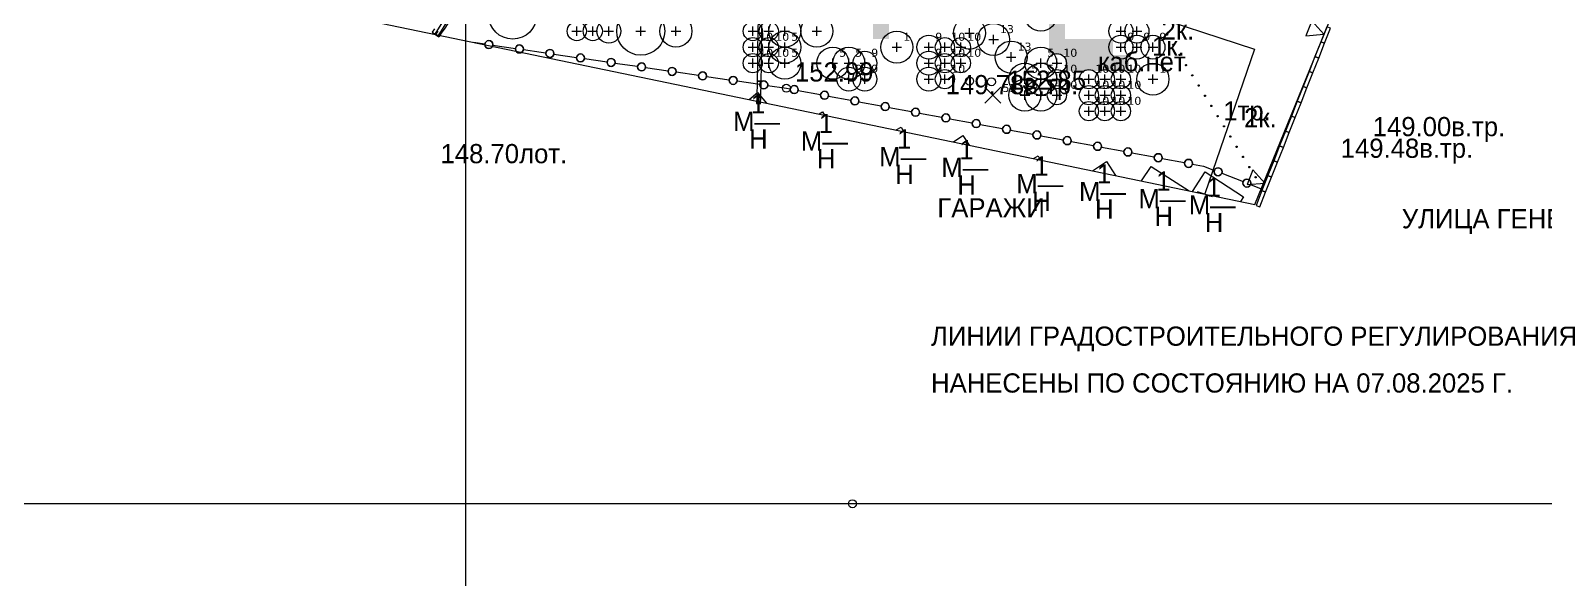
# Model space of a CAD drawing. Header units: metres. Extents: x -2743 to 126, y 13385 to 13916.
# Drawn here: x -2101.4 to -2006.7, y 13645.3 to 13679.6 of the extents above; entities that cross this region are included whole.
import ezdxf

# ---------------------------------------------------------------- set-up
doc = ezdxf.new("R2010")
doc.units = ezdxf.units.M
for name, color, linetype in [('GREEN_LABELS', 7, 'Continuous'), ('GREEN_REJECT', 1, 'Continuous'), ('GREEN_SHRUBS', 94, 'Continuous'), ('GREEN_TREES', 3, 'Continuous'), ('GREEN_ZONE_ALLOWED', 3, 'Continuous'), ('output[1-12]_3_ДЖКХ-24_03233kl$0$Красные линии', 7, 'Continuous'), ('output[1-12]_3_ДЖКХ-24_03233tp$0$Горизонтали', 7, 'Continuous'), ('output[1-12]_3_ДЖКХ-24_03233tp$0$Граница растительности и грунта', 7, 'Continuous'), ('output[1-12]_3_ДЖКХ-24_03233tp$0$Граница улицы', 7, 'Continuous'), ('output[1-12]_3_ДЖКХ-24_03233tp$0$Здания', 7, 'Continuous'), ('output[1-12]_3_ДЖКХ-24_03233tp$0$Ограды', 7, 'Continuous'), ('output[1-12]_3_ДЖКХ-24_03233tp$0$Отдельно стоящее дерево', 7, 'Continuous'), ('output[1-12]_3_ДЖКХ-24_03233tp$0$Пояснительные подписи', 7, 'Continuous'), ('output[1-12]_3_ДЖКХ-24_03233up$0$Газопровод', 7, 'Continuous'), ('output[1-12]_3_ДЖКХ-24_03233up$0$Кабель защиты', 7, 'Continuous'), ('output[1-12]_3_ДЖКХ-24_03233up$0$Кабель электрический', 7, 'Continuous'), ('output[1-12]_3_ДЖКХ-24_03233up$0$Канализация самотёчная', 7, 'Continuous'), ('output[1-12]_brd$0$Граница заказа', 7, 'Continuous'), ('output[1-12]_brd$0$Координатные кресты', 7, 'Continuous'), ('output[23]_brd$0$Координатные кресты', 7, 'Continuous'), ('output[23]_brd$0$Рамки', 7, 'Continuous'), ('output[24-26]_3_ДЖКХ-25_01840kl$0$Красные линии', 7, 'Continuous'), ('output[24-26]_brd$0$Координатные кресты', 7, 'Continuous'), ('output[24-26]_brd$0$Рамки', 7, 'Continuous')]:
    doc.layers.add(name, color=color, linetype=linetype)
doc.styles.add('unicode', font='DejaVuSans.ttf')

# ---------------------------------------------------------------- blocks, each defined once
blk = doc.blocks.new('GREEN_TREE_PINUS_MUGO')
for p, q in [((-0.3, 0), (0.3, 0)), ((0, -0.3), (0, 0.3))]:
    blk.add_line(p, q)
blk.add_circle((0, 0), 1)
at = {"style": 'unicode', "flags": 1}
for tag, p in [('POS', (0.4, 0.4)), ('NUM', (0.4, -0.9)), ('SPECIES', (0.4, -1.8)), ('NPA', (0.4, -2.7))]:
    blk.add_attdef(tag, p, '', height=0.5, dxfattribs=at)
blk = doc.blocks.new('GREEN_TREE_ACER_GINNALA')
for p, q in [((-0.3, 0), (0.3, 0)), ((0, -0.3), (0, 0.3))]:
    blk.add_line(p, q)
blk.add_circle((0, 0), 1.5)
at = {"style": 'unicode', "flags": 1}
for tag, p in [('POS', (0.4, 0.4)), ('NUM', (0.4, -0.9)), ('SPECIES', (0.4, -1.8)), ('NPA', (0.4, -2.7))]:
    blk.add_attdef(tag, p, '', height=0.5, dxfattribs=at)
blk = doc.blocks.new('GREEN_SHRUB_SYRINGA_JOSIKAEA')
for p, q in [((-0.3, 0), (0.3, 0)), ((0, -0.3), (0, 0.3))]:
    blk.add_line(p, q)
blk.add_circle((0, 0), 1)
at = {"style": 'unicode', "flags": 1}
for tag, p in [('POS', (0.4, 0.4)), ('NUM', (0.4, -0.9)), ('SPECIES', (0.4, -1.8)), ('NPA', (0.4, -2.7))]:
    blk.add_attdef(tag, p, '', height=0.5, dxfattribs=at)
blk = doc.blocks.new('GREEN_SHRUB_LONICERA_TATARICA')
for p, q in [((-0.3, 0), (0.3, 0)), ((0, -0.3), (0, 0.3))]:
    blk.add_line(p, q)
blk.add_circle((0, 0), 0.75)
at = {"style": 'unicode', "flags": 1}
for tag, p in [('POS', (0.4, 0.4)), ('NUM', (0.4, -0.9)), ('SPECIES', (0.4, -1.8)), ('NPA', (0.4, -2.7))]:
    blk.add_attdef(tag, p, '', height=0.5, dxfattribs=at)
blk = doc.blocks.new('GREEN_SHRUB_COTONEASTER_LUCIDUS')
for p, q in [((-0.3, 0), (0.3, 0)), ((0, -0.3), (0, 0.3))]:
    blk.add_line(p, q)
blk.add_circle((0, 0), 0.6)
at = {"style": 'unicode', "flags": 1}
for tag, p in [('POS', (0.4, 0.4)), ('NUM', (0.4, -0.9)), ('SPECIES', (0.4, -1.8)), ('NPA', (0.4, -2.7))]:
    blk.add_attdef(tag, p, '', height=0.5, dxfattribs=at)
blk = doc.blocks.new('GREEN_SHRUB_JUNIPERUS_SABINA')
for p, q in [((-0.3, 0), (0.3, 0)), ((0, -0.3), (0, 0.3))]:
    blk.add_line(p, q)
blk.add_circle((0, 0), 1)
at = {"style": 'unicode', "flags": 1}
for tag, p in [('POS', (0.4, 0.4)), ('NUM', (0.4, -0.9)), ('SPECIES', (0.4, -1.8)), ('NPA', (0.4, -2.7))]:
    blk.add_attdef(tag, p, '', height=0.5, dxfattribs=at)
blk = doc.blocks.new('GREEN_REJECT_MARK')
for p, q in [((-0.5, -0.5), (0.5, 0.5)), ((-0.5, 0.5), (0.5, -0.5))]:
    blk.add_line(p, q)
at = {"style": 'unicode'}
blk.add_attdef('NUM', (0.6, 0.2), '', height=0.5, dxfattribs=at)

msp = doc.modelspace()

# ---------------------------------------------------------------- hatches: boundary and pattern name
at = {"layer": 'GREEN_ZONE_ALLOWED', "transparency": 33554508}
h = msp.add_hatch(color=3, dxfattribs=at)
h.dxf.hatch_style = 1
h.paths.add_polyline_path([(-2053.727, 13681.022), (-2054.727, 13681.022), (-2054.727, 13682.022), (-2054.727, 13683.022), (-2054.727, 13684.022), (-2054.727, 13685.022), (-2054.727, 13686.022), (-2054.727, 13687.022), (-2055.727, 13687.022), (-2055.727, 13688.022), (-2056.727, 13688.022), (-2056.727, 13689.022), (-2055.727, 13689.022), (-2054.727, 13689.022), (-2053.727, 13689.022), (-2053.727, 13688.022), (-2052.727, 13688.022), (-2051.727, 13688.022), (-2051.727, 13687.022), (-2051.727, 13686.022), (-2051.727, 13685.022), (-2050.727, 13685.022), (-2050.727, 13684.022), (-2049.727, 13684.022), (-2049.727, 13683.022), (-2048.727, 13683.022), (-2047.727, 13683.022), (-2046.727, 13683.022), (-2046.727, 13682.022), (-2045.727, 13682.022), (-2044.727, 13682.022), (-2044.727, 13681.022), (-2045.727, 13681.022), (-2046.727, 13681.022), (-2046.727, 13680.022), (-2047.727, 13680.022), (-2047.727, 13679.022), (-2048.727, 13679.022), (-2048.727, 13680.022), (-2049.727, 13680.022), (-2050.727, 13680.022), (-2051.727, 13680.022), (-2052.727, 13680.022), (-2052.727, 13681.022), (-2053.727, 13681.022)])
h = msp.add_hatch(color=3, dxfattribs=at)
h.dxf.hatch_style = 1
h.paths.add_polyline_path([(-2037.727, 13679.022), (-2037.727, 13680.022), (-2036.727, 13680.022), (-2036.727, 13679.022), (-2035.727, 13679.022), (-2034.727, 13679.022), (-2033.727, 13679.022), (-2033.727, 13678.022), (-2032.727, 13678.022), (-2032.727, 13677.022), (-2033.727, 13677.022), (-2034.727, 13677.022), (-2035.727, 13677.022), (-2036.727, 13677.022), (-2036.727, 13678.022), (-2037.727, 13678.022), (-2037.727, 13679.022)])

# ---------------------------------------------------------------- linework, layer by layer
at = {"layer": 'output[1-12]_3_ДЖКХ-24_03233kl$0$Красные линии'}
for points in [[(-2075.883, 13679.675), (-2076.083, 13679.376), (-2075.876, 13679.237), (-2075.672, 13679.54), (-2075.341, 13680.088), (-2075.555, 13680.217), (-2075.883, 13679.675)], [(-2055.657, 13679.398), (-2055.639, 13680.398), (-2055.889, 13680.403), (-2055.907, 13679.403), (-2055.657, 13679.398)], [(-2021.664, 13679.23), (-2020.55, 13679.327), (-2021.296, 13680.16), (-2021.664, 13679.23)], [(-2055.676, 13678.398), (-2055.657, 13679.398), (-2055.907, 13679.403), (-2055.926, 13678.403), (-2055.676, 13678.398)], [(-2020.366, 13679.791), (-2020.734, 13678.862), (-2020.502, 13678.77), (-2020.134, 13679.699), (-2020.366, 13679.791)], [(-2055.694, 13677.398), (-2055.676, 13678.398), (-2055.926, 13678.403), (-2055.944, 13677.403), (-2055.694, 13677.398)], [(-2020.734, 13678.862), (-2021.102, 13677.932), (-2020.87, 13677.84), (-2020.502, 13678.77), (-2020.734, 13678.862)], [(-2055.712, 13676.399), (-2055.694, 13677.398), (-2055.944, 13677.403), (-2055.962, 13676.403), (-2055.712, 13676.399)], [(-2021.47, 13677.002), (-2021.838, 13676.072), (-2021.606, 13675.98), (-2021.238, 13676.91), (-2021.47, 13677.002)], [(-2021.102, 13677.932), (-2021.47, 13677.002), (-2021.238, 13676.91), (-2020.87, 13677.84), (-2021.102, 13677.932)], [(-2055.731, 13675.399), (-2055.712, 13676.399), (-2055.962, 13676.403), (-2055.981, 13675.403), (-2055.731, 13675.399)], [(-2021.838, 13676.072), (-2022.206, 13675.142), (-2021.974, 13675.05), (-2021.606, 13675.98), (-2021.838, 13676.072)], [(-2055.738, 13674.99), (-2055.731, 13675.399), (-2055.981, 13675.403), (-2055.988, 13674.994), (-2055.738, 13674.99)], [(-2022.206, 13675.142), (-2022.575, 13674.213), (-2022.342, 13674.121), (-2021.974, 13675.05), (-2022.206, 13675.142)], [(-2022.575, 13674.213), (-2022.943, 13673.283), (-2022.71, 13673.191), (-2022.342, 13674.121), (-2022.575, 13674.213)], [(-2022.943, 13673.283), (-2023.311, 13672.353), (-2023.078, 13672.261), (-2022.71, 13673.191), (-2022.943, 13673.283)], [(-2023.311, 13672.353), (-2023.679, 13671.423), (-2023.446, 13671.331), (-2023.078, 13672.261), (-2023.311, 13672.353)], [(-2023.679, 13671.423), (-2024.047, 13670.494), (-2023.814, 13670.402), (-2023.446, 13671.331), (-2023.679, 13671.423)], [(-2025.345, 13669.932), (-2024.231, 13670.029), (-2024.977, 13670.862), (-2025.345, 13669.932)], [(-2024.047, 13670.494), (-2024.415, 13669.564), (-2024.183, 13669.472), (-2023.814, 13670.402), (-2024.047, 13670.494)], [(-2024.415, 13669.564), (-2024.783, 13668.634), (-2024.551, 13668.542), (-2024.183, 13669.472), (-2024.415, 13669.564)]]:
    msp.add_lwpolyline(points, close=True, dxfattribs=at)
at = {"layer": 'output[1-12]_3_ДЖКХ-24_03233tp$0$Горизонтали'}
for centre in [(-2054.126, 13675.959), (-2041.315, 13676.358)]:
    msp.add_circle(centre, 0.25, dxfattribs=at)
at = {"layer": 'output[1-12]_3_ДЖКХ-24_03233tp$0$Граница растительности и грунта'}
for points in [[(-2030.39, 13679.314), (-2030.363, 13679.271)], [(-2030.388, 13679.303), (-2030.373, 13679.277)], [(-2030.387, 13679.32), (-2030.357, 13679.271)], [(-2030.385, 13679.326), (-2030.35, 13679.27)], [(-2030.383, 13679.331), (-2030.345, 13679.27)], [(-2030.379, 13679.335), (-2030.34, 13679.272)], [(-2030.376, 13679.339), (-2030.334, 13679.273)], [(-2030.372, 13679.342), (-2030.33, 13679.274)], [(-2030.367, 13679.344), (-2030.326, 13679.278)], [(-2030.362, 13679.346), (-2030.322, 13679.281)], [(-2030.358, 13679.348), (-2030.319, 13679.285)], [(-2030.352, 13679.349), (-2030.315, 13679.289)], [(-2030.346, 13679.348), (-2030.313, 13679.295)], [(-2030.34, 13679.347), (-2030.311, 13679.301)], [(-2030.331, 13679.343), (-2030.311, 13679.311)], [(-2030.322, 13679.337), (-2030.317, 13679.33)], [(-2029.994, 13678.677), (-2029.967, 13678.634)], [(-2029.993, 13678.666), (-2029.977, 13678.64)], [(-2029.992, 13678.683), (-2029.961, 13678.634)], [(-2029.989, 13678.689), (-2029.955, 13678.633)], [(-2029.987, 13678.694), (-2029.949, 13678.633)], [(-2029.984, 13678.698), (-2029.944, 13678.635)], [(-2029.98, 13678.702), (-2029.939, 13678.636)], [(-2029.976, 13678.705), (-2029.934, 13678.637)], [(-2029.971, 13678.707), (-2029.93, 13678.641)], [(-2029.967, 13678.709), (-2029.926, 13678.644)], [(-2029.962, 13678.711), (-2029.923, 13678.648)], [(-2029.956, 13678.712), (-2029.92, 13678.652)], [(-2029.95, 13678.711), (-2029.917, 13678.658)], [(-2029.944, 13678.71), (-2029.915, 13678.664)], [(-2029.935, 13678.706), (-2029.915, 13678.674)], [(-2029.926, 13678.7), (-2029.921, 13678.693)], [(-2029.598, 13678.04), (-2029.571, 13677.997)], [(-2029.597, 13678.029), (-2029.581, 13678.003)], [(-2029.596, 13678.046), (-2029.565, 13677.997)], [(-2029.594, 13678.052), (-2029.559, 13677.996)], [(-2029.591, 13678.057), (-2029.553, 13677.996)], [(-2029.588, 13678.061), (-2029.548, 13677.998)], [(-2029.584, 13678.065), (-2029.543, 13677.999)], [(-2029.58, 13678.068), (-2029.538, 13678)], [(-2029.575, 13678.07), (-2029.534, 13678.004)], [(-2029.571, 13678.072), (-2029.531, 13678.007)], [(-2029.566, 13678.074), (-2029.527, 13678.011)], [(-2029.561, 13678.075), (-2029.524, 13678.015)], [(-2029.554, 13678.074), (-2029.522, 13678.021)], [(-2029.548, 13678.073), (-2029.519, 13678.027)], [(-2029.539, 13678.069), (-2029.519, 13678.037)], [(-2029.53, 13678.063), (-2029.525, 13678.055)], [(-2029.202, 13677.403), (-2029.176, 13677.36)], [(-2029.201, 13677.392), (-2029.185, 13677.366)], [(-2029.2, 13677.409), (-2029.169, 13677.36)], [(-2029.198, 13677.415), (-2029.163, 13677.359)], [(-2029.195, 13677.42), (-2029.157, 13677.359)], [(-2029.192, 13677.424), (-2029.152, 13677.361)], [(-2029.188, 13677.428), (-2029.147, 13677.362)], [(-2029.184, 13677.431), (-2029.142, 13677.363)], [(-2029.18, 13677.433), (-2029.138, 13677.367)], [(-2029.175, 13677.435), (-2029.135, 13677.37)], [(-2029.17, 13677.437), (-2029.131, 13677.374)], [(-2029.165, 13677.438), (-2029.128, 13677.378)], [(-2029.158, 13677.437), (-2029.126, 13677.384)], [(-2029.152, 13677.436), (-2029.124, 13677.39)], [(-2029.144, 13677.432), (-2029.123, 13677.4)], [(-2029.134, 13677.426), (-2029.129, 13677.418)], [(-2028.806, 13676.766), (-2028.78, 13676.723)], [(-2028.805, 13676.755), (-2028.789, 13676.729)], [(-2028.804, 13676.772), (-2028.773, 13676.723)], [(-2028.802, 13676.778), (-2028.767, 13676.722)], [(-2028.799, 13676.783), (-2028.761, 13676.722)], [(-2028.796, 13676.787), (-2028.756, 13676.724)], [(-2028.792, 13676.791), (-2028.751, 13676.725)], [(-2028.788, 13676.794), (-2028.746, 13676.726)], [(-2028.784, 13676.796), (-2028.743, 13676.73)], [(-2028.779, 13676.798), (-2028.739, 13676.733)], [(-2028.774, 13676.8), (-2028.735, 13676.737)], [(-2028.769, 13676.801), (-2028.732, 13676.741)], [(-2028.762, 13676.8), (-2028.73, 13676.747)], [(-2028.756, 13676.799), (-2028.728, 13676.753)], [(-2028.748, 13676.795), (-2028.728, 13676.763)], [(-2028.738, 13676.789), (-2028.733, 13676.781)], [(-2028.41, 13676.129), (-2028.384, 13676.086)], [(-2028.409, 13676.118), (-2028.393, 13676.092)], [(-2028.408, 13676.135), (-2028.377, 13676.085)], [(-2028.406, 13676.141), (-2028.371, 13676.085)], [(-2028.403, 13676.146), (-2028.365, 13676.085)], [(-2028.4, 13676.15), (-2028.36, 13676.087)], [(-2028.396, 13676.154), (-2028.355, 13676.088)], [(-2028.393, 13676.157), (-2028.35, 13676.089)], [(-2028.388, 13676.159), (-2028.347, 13676.093)], [(-2028.383, 13676.161), (-2028.343, 13676.096)], [(-2028.378, 13676.163), (-2028.339, 13676.1)], [(-2028.373, 13676.164), (-2028.336, 13676.104)], [(-2028.367, 13676.163), (-2028.334, 13676.11)], [(-2028.36, 13676.162), (-2028.332, 13676.116)], [(-2028.352, 13676.158), (-2028.332, 13676.126)], [(-2028.342, 13676.152), (-2028.338, 13676.144)], [(-2028.014, 13675.492), (-2027.988, 13675.449)], [(-2028.013, 13675.481), (-2027.997, 13675.455)], [(-2028.012, 13675.498), (-2027.982, 13675.448)], [(-2028.01, 13675.504), (-2027.975, 13675.448)], [(-2028.007, 13675.509), (-2027.969, 13675.448)], [(-2028.004, 13675.513), (-2027.965, 13675.45)], [(-2028, 13675.517), (-2027.959, 13675.451)], [(-2027.997, 13675.52), (-2027.955, 13675.452)], [(-2027.992, 13675.522), (-2027.951, 13675.456)], [(-2027.987, 13675.524), (-2027.947, 13675.459)], [(-2027.982, 13675.526), (-2027.943, 13675.463)], [(-2027.977, 13675.527), (-2027.94, 13675.467)], [(-2027.971, 13675.526), (-2027.938, 13675.473)], [(-2027.964, 13675.525), (-2027.936, 13675.479)], [(-2027.956, 13675.521), (-2027.936, 13675.489)], [(-2027.946, 13675.515), (-2027.942, 13675.507)], [(-2027.618, 13674.855), (-2027.592, 13674.812)], [(-2027.617, 13674.844), (-2027.602, 13674.818)], [(-2027.616, 13674.861), (-2027.586, 13674.811)], [(-2027.614, 13674.867), (-2027.579, 13674.811)], [(-2027.612, 13674.872), (-2027.574, 13674.811)], [(-2027.608, 13674.876), (-2027.569, 13674.813)], [(-2027.605, 13674.88), (-2027.563, 13674.814)], [(-2027.601, 13674.883), (-2027.559, 13674.815)], [(-2027.596, 13674.885), (-2027.555, 13674.819)], [(-2027.591, 13674.887), (-2027.551, 13674.822)], [(-2027.587, 13674.889), (-2027.548, 13674.826)], [(-2027.581, 13674.89), (-2027.544, 13674.83)], [(-2027.575, 13674.889), (-2027.542, 13674.836)], [(-2027.569, 13674.888), (-2027.54, 13674.842)], [(-2027.56, 13674.884), (-2027.54, 13674.852)], [(-2027.551, 13674.878), (-2027.546, 13674.87)], [(-2027.223, 13674.218), (-2027.196, 13674.175)], [(-2027.222, 13674.207), (-2027.206, 13674.181)], [(-2027.22, 13674.224), (-2027.19, 13674.174)], [(-2027.218, 13674.23), (-2027.183, 13674.174)], [(-2027.216, 13674.235), (-2027.178, 13674.174)], [(-2027.212, 13674.239), (-2027.173, 13674.176)], [(-2027.209, 13674.243), (-2027.168, 13674.177)], [(-2027.205, 13674.246), (-2027.163, 13674.178)], [(-2027.2, 13674.248), (-2027.159, 13674.182)], [(-2027.195, 13674.25), (-2027.155, 13674.185)], [(-2027.191, 13674.252), (-2027.152, 13674.189)], [(-2027.185, 13674.253), (-2027.148, 13674.193)], [(-2027.179, 13674.252), (-2027.146, 13674.199)], [(-2027.173, 13674.251), (-2027.144, 13674.205)], [(-2027.164, 13674.247), (-2027.144, 13674.215)], [(-2027.155, 13674.241), (-2027.15, 13674.233)], [(-2026.827, 13673.581), (-2026.8, 13673.538)], [(-2026.826, 13673.57), (-2026.81, 13673.544)], [(-2026.825, 13673.587), (-2026.794, 13673.537)], [(-2026.822, 13673.593), (-2026.788, 13673.537)], [(-2026.82, 13673.598), (-2026.782, 13673.537)], [(-2026.817, 13673.602), (-2026.777, 13673.539)], [(-2026.813, 13673.606), (-2026.772, 13673.539)], [(-2026.809, 13673.609), (-2026.767, 13673.541)], [(-2026.804, 13673.611), (-2026.763, 13673.545)], [(-2026.8, 13673.613), (-2026.759, 13673.548)], [(-2026.795, 13673.615), (-2026.756, 13673.552)], [(-2026.79, 13673.616), (-2026.753, 13673.556)], [(-2026.783, 13673.615), (-2026.75, 13673.562)], [(-2026.777, 13673.614), (-2026.748, 13673.568)], [(-2026.768, 13673.61), (-2026.748, 13673.578)], [(-2026.759, 13673.604), (-2026.754, 13673.596)], [(-2026.431, 13672.944), (-2026.404, 13672.901)], [(-2026.43, 13672.933), (-2026.414, 13672.907)], [(-2026.429, 13672.95), (-2026.398, 13672.9)], [(-2026.427, 13672.956), (-2026.392, 13672.9)], [(-2026.424, 13672.961), (-2026.386, 13672.9)], [(-2026.421, 13672.965), (-2026.381, 13672.902)], [(-2026.417, 13672.969), (-2026.376, 13672.902)], [(-2026.413, 13672.972), (-2026.371, 13672.904)], [(-2026.409, 13672.974), (-2026.367, 13672.908)], [(-2026.404, 13672.976), (-2026.364, 13672.911)], [(-2026.399, 13672.978), (-2026.36, 13672.915)], [(-2026.394, 13672.979), (-2026.357, 13672.919)], [(-2026.387, 13672.978), (-2026.355, 13672.925)], [(-2026.381, 13672.977), (-2026.352, 13672.931)], [(-2026.372, 13672.973), (-2026.352, 13672.941)], [(-2026.363, 13672.967), (-2026.358, 13672.959)], [(-2026.035, 13672.307), (-2026.009, 13672.264)], [(-2026.034, 13672.295), (-2026.018, 13672.27)], [(-2026.033, 13672.313), (-2026.002, 13672.263)], [(-2026.031, 13672.319), (-2025.996, 13672.263)], [(-2026.028, 13672.324), (-2025.99, 13672.263)], [(-2026.025, 13672.328), (-2025.985, 13672.265)], [(-2026.021, 13672.332), (-2025.98, 13672.265)], [(-2026.017, 13672.335), (-2025.975, 13672.267)], [(-2026.013, 13672.337), (-2025.971, 13672.271)], [(-2026.008, 13672.339), (-2025.968, 13672.274)], [(-2026.003, 13672.341), (-2025.964, 13672.278)], [(-2025.998, 13672.342), (-2025.961, 13672.282)], [(-2025.991, 13672.341), (-2025.959, 13672.288)], [(-2025.985, 13672.34), (-2025.957, 13672.294)], [(-2025.977, 13672.336), (-2025.957, 13672.304)], [(-2025.967, 13672.33), (-2025.962, 13672.322)], [(-2025.639, 13671.67), (-2025.613, 13671.627)], [(-2025.638, 13671.658), (-2025.622, 13671.633)], [(-2025.637, 13671.676), (-2025.606, 13671.626)], [(-2025.635, 13671.682), (-2025.6, 13671.626)], [(-2025.632, 13671.687), (-2025.594, 13671.626)], [(-2025.629, 13671.691), (-2025.589, 13671.628)], [(-2025.625, 13671.695), (-2025.584, 13671.628)], [(-2025.622, 13671.698), (-2025.579, 13671.63)], [(-2025.617, 13671.7), (-2025.576, 13671.634)], [(-2025.612, 13671.702), (-2025.572, 13671.637)], [(-2025.607, 13671.704), (-2025.568, 13671.641)], [(-2025.602, 13671.704), (-2025.565, 13671.645)], [(-2025.596, 13671.704), (-2025.563, 13671.651)], [(-2025.589, 13671.703), (-2025.561, 13671.657)], [(-2025.581, 13671.699), (-2025.561, 13671.667)], [(-2025.571, 13671.693), (-2025.566, 13671.685)], [(-2025.243, 13671.033), (-2025.217, 13670.99)], [(-2025.242, 13671.021), (-2025.226, 13670.996)], [(-2025.241, 13671.039), (-2025.211, 13670.989)], [(-2025.239, 13671.045), (-2025.204, 13670.989)], [(-2025.236, 13671.05), (-2025.198, 13670.989)], [(-2025.233, 13671.054), (-2025.194, 13670.99)], [(-2025.229, 13671.058), (-2025.188, 13670.991)], [(-2025.226, 13671.061), (-2025.183, 13670.993)], [(-2025.221, 13671.063), (-2025.18, 13670.997)], [(-2025.216, 13671.065), (-2025.176, 13671)], [(-2025.211, 13671.067), (-2025.172, 13671.004)], [(-2025.206, 13671.067), (-2025.169, 13671.008)], [(-2025.2, 13671.067), (-2025.167, 13671.014)], [(-2025.193, 13671.066), (-2025.165, 13671.02)], [(-2025.185, 13671.062), (-2025.165, 13671.03)], [(-2025.175, 13671.056), (-2025.171, 13671.048)], [(-2024.847, 13670.396), (-2024.821, 13670.353)], [(-2024.846, 13670.384), (-2024.831, 13670.359)], [(-2024.845, 13670.402), (-2024.815, 13670.352)], [(-2024.843, 13670.408), (-2024.808, 13670.352)], [(-2024.84, 13670.413), (-2024.802, 13670.352)], [(-2024.837, 13670.417), (-2024.798, 13670.353)], [(-2024.834, 13670.421), (-2024.792, 13670.354)], [(-2024.83, 13670.424), (-2024.788, 13670.356)], [(-2024.825, 13670.426), (-2024.784, 13670.36)], [(-2024.82, 13670.428), (-2024.78, 13670.363)], [(-2024.816, 13670.43), (-2024.776, 13670.367)], [(-2024.81, 13670.43), (-2024.773, 13670.371)], [(-2024.804, 13670.43), (-2024.771, 13670.377)], [(-2024.797, 13670.429), (-2024.769, 13670.383)], [(-2024.789, 13670.425), (-2024.769, 13670.393)], [(-2024.779, 13670.419), (-2024.775, 13670.411)]]:
    msp.add_lwpolyline(points, dxfattribs=at)
for centre in [(-2030.35, 13679.309), (-2029.954, 13678.672), (-2029.558, 13678.035), (-2029.162, 13677.398), (-2028.767, 13676.761), (-2028.371, 13676.124), (-2027.975, 13675.487), (-2027.579, 13674.85), (-2027.183, 13674.213), (-2026.787, 13673.576), (-2026.391, 13672.939), (-2025.995, 13672.302), (-2025.6, 13671.665), (-2025.204, 13671.028), (-2024.808, 13670.391)]:
    msp.add_circle(centre, 0.04, dxfattribs=at)
at = {"layer": 'output[1-12]_3_ДЖКХ-24_03233tp$0$Здания'}
for points in [[(-2056.451, 13675.255), (-2055.941, 13675.684), (-2055.375, 13675.032)], [(-2052.077, 13674.348), (-2051.882, 13674.482), (-2051.742, 13674.278)], [(-2047.274, 13673.351), (-2046.965, 13673.522), (-2046.819, 13673.257)], [(-2043.685, 13672.607), (-2043.109, 13672.998), (-2042.706, 13672.404)], [(-2038.68, 13671.569), (-2038.393, 13671.722), (-2038.265, 13671.482)], [(-2035, 13670.805), (-2034.119, 13671.371), (-2033.565, 13670.507)], [(-2031.944, 13670.171), (-2031.336, 13671.067), (-2028.955, 13669.551)], [(-2028.752, 13669.509), (-2027.964, 13670.729), (-2025.562, 13669.178), (-2025.75, 13668.886)]]:
    msp.add_lwpolyline(points, dxfattribs=at)
at = {"layer": 'output[1-12]_3_ДЖКХ-24_03233tp$0$Ограды'}
for points in [[(-2075.144, 13680.225), (-2075.18, 13680.164), (-2075.476, 13679.705), (-2075.632, 13679.478), (-2075.695, 13679.391)], [(-2076.116, 13679.662), (-2076.256, 13679.468)], [(-2076.256, 13679.468), (-2075.852, 13679.175)], [(-2075.906, 13679.526), (-2076.054, 13679.322)], [(-2075.695, 13679.391), (-2075.852, 13679.175)], [(-2073.671, 13678.827), (-2072.965, 13678.724)], [(-2072.47, 13678.651), (-2071.057, 13678.444)], [(-2070.562, 13678.371), (-2069.443, 13678.207), (-2069.149, 13678.164)], [(-2068.654, 13678.091), (-2067.241, 13677.884)], [(-2066.747, 13677.811), (-2065.333, 13677.604)], [(-2064.839, 13677.531), (-2063.426, 13677.324)], [(-2062.931, 13677.251), (-2061.518, 13677.044)], [(-2061.023, 13676.971), (-2059.61, 13676.764)], [(-2059.115, 13676.691), (-2057.702, 13676.484)], [(-2057.207, 13676.411), (-2055.794, 13676.204)], [(-2055.299, 13676.131), (-2054.126, 13675.959), (-2053.888, 13675.914)], [(-2053.396, 13675.823), (-2051.992, 13675.56)], [(-2051.501, 13675.468), (-2050.097, 13675.206)], [(-2049.605, 13675.114), (-2048.201, 13674.852)], [(-2047.71, 13674.76), (-2046.306, 13674.497)], [(-2045.814, 13674.406), (-2044.41, 13674.143)], [(-2043.919, 13674.051), (-2042.515, 13673.789)], [(-2042.023, 13673.697), (-2040.619, 13673.435)], [(-2040.128, 13673.343), (-2038.724, 13673.08)], [(-2038.232, 13672.989), (-2036.828, 13672.726)], [(-2036.337, 13672.634), (-2034.933, 13672.372)], [(-2034.441, 13672.28), (-2033.037, 13672.018)], [(-2032.546, 13671.926), (-2031.142, 13671.663)], [(-2030.651, 13671.572), (-2029.247, 13671.309)], [(-2028.755, 13671.217), (-2028.063, 13671.088), (-2027.388, 13670.825)], [(-2026.923, 13670.643), (-2025.592, 13670.123)], [(-2025.126, 13669.941), (-2024.461, 13669.681)]]:
    msp.add_lwpolyline(points, dxfattribs=at)
for points in [[(-2072.467, 13678.687), (-2072.487, 13678.785), (-2072.541, 13678.864), (-2072.62, 13678.918), (-2072.717, 13678.937), (-2072.815, 13678.918), (-2072.894, 13678.864), (-2072.948, 13678.785), (-2072.967, 13678.687), (-2072.948, 13678.59), (-2072.894, 13678.51), (-2072.815, 13678.457), (-2072.717, 13678.437), (-2072.62, 13678.457), (-2072.541, 13678.51), (-2072.487, 13678.59), (-2072.467, 13678.687)], [(-2070.559, 13678.407), (-2070.579, 13678.505), (-2070.633, 13678.584), (-2070.712, 13678.638), (-2070.809, 13678.657), (-2070.907, 13678.638), (-2070.986, 13678.584), (-2071.04, 13678.505), (-2071.059, 13678.407), (-2071.04, 13678.31), (-2070.986, 13678.23), (-2070.907, 13678.177), (-2070.809, 13678.157), (-2070.712, 13678.177), (-2070.633, 13678.23), (-2070.579, 13678.31), (-2070.559, 13678.407)], [(-2068.652, 13678.127), (-2068.671, 13678.225), (-2068.725, 13678.304), (-2068.804, 13678.358), (-2068.902, 13678.377), (-2068.999, 13678.358), (-2069.078, 13678.304), (-2069.132, 13678.225), (-2069.152, 13678.127), (-2069.132, 13678.03), (-2069.078, 13677.95), (-2068.999, 13677.897), (-2068.902, 13677.877), (-2068.804, 13677.897), (-2068.725, 13677.95), (-2068.671, 13678.03), (-2068.652, 13678.127)], [(-2066.744, 13677.847), (-2066.763, 13677.945), (-2066.817, 13678.024), (-2066.896, 13678.078), (-2066.994, 13678.097), (-2067.091, 13678.078), (-2067.17, 13678.024), (-2067.224, 13677.945), (-2067.244, 13677.847), (-2067.224, 13677.75), (-2067.17, 13677.671), (-2067.091, 13677.617), (-2066.994, 13677.597), (-2066.896, 13677.617), (-2066.817, 13677.671), (-2066.763, 13677.75), (-2066.744, 13677.847)], [(-2064.836, 13677.567), (-2064.855, 13677.665), (-2064.909, 13677.744), (-2064.989, 13677.798), (-2065.086, 13677.817), (-2065.183, 13677.798), (-2065.263, 13677.744), (-2065.316, 13677.665), (-2065.336, 13677.567), (-2065.316, 13677.47), (-2065.263, 13677.391), (-2065.183, 13677.337), (-2065.086, 13677.317), (-2064.989, 13677.337), (-2064.909, 13677.391), (-2064.855, 13677.47), (-2064.836, 13677.567)], [(-2062.928, 13677.287), (-2062.948, 13677.385), (-2063.001, 13677.464), (-2063.081, 13677.518), (-2063.178, 13677.537), (-2063.275, 13677.518), (-2063.355, 13677.464), (-2063.408, 13677.385), (-2063.428, 13677.287), (-2063.408, 13677.19), (-2063.355, 13677.111), (-2063.275, 13677.057), (-2063.178, 13677.037), (-2063.081, 13677.057), (-2063.001, 13677.111), (-2062.948, 13677.19), (-2062.928, 13677.287)], [(-2061.02, 13677.007), (-2061.04, 13677.105), (-2061.093, 13677.184), (-2061.173, 13677.238), (-2061.27, 13677.257), (-2061.367, 13677.238), (-2061.447, 13677.184), (-2061.5, 13677.105), (-2061.52, 13677.007), (-2061.5, 13676.91), (-2061.447, 13676.831), (-2061.367, 13676.777), (-2061.27, 13676.757), (-2061.173, 13676.777), (-2061.093, 13676.831), (-2061.04, 13676.91), (-2061.02, 13677.007)], [(-2059.112, 13676.727), (-2059.132, 13676.825), (-2059.185, 13676.904), (-2059.265, 13676.958), (-2059.362, 13676.977), (-2059.46, 13676.958), (-2059.539, 13676.904), (-2059.593, 13676.825), (-2059.612, 13676.727), (-2059.593, 13676.63), (-2059.539, 13676.551), (-2059.46, 13676.497), (-2059.362, 13676.477), (-2059.265, 13676.497), (-2059.185, 13676.551), (-2059.132, 13676.63), (-2059.112, 13676.727)], [(-2057.204, 13676.447), (-2057.224, 13676.545), (-2057.278, 13676.624), (-2057.357, 13676.678), (-2057.454, 13676.697), (-2057.552, 13676.678), (-2057.631, 13676.624), (-2057.685, 13676.545), (-2057.704, 13676.447), (-2057.685, 13676.35), (-2057.631, 13676.271), (-2057.552, 13676.217), (-2057.454, 13676.197), (-2057.357, 13676.217), (-2057.278, 13676.271), (-2057.224, 13676.35), (-2057.204, 13676.447)], [(-2055.297, 13676.167), (-2055.316, 13676.265), (-2055.37, 13676.344), (-2055.449, 13676.398), (-2055.547, 13676.417), (-2055.644, 13676.398), (-2055.723, 13676.344), (-2055.777, 13676.265), (-2055.797, 13676.167), (-2055.777, 13676.07), (-2055.723, 13675.991), (-2055.644, 13675.937), (-2055.547, 13675.917), (-2055.449, 13675.937), (-2055.37, 13675.991), (-2055.316, 13676.07), (-2055.297, 13676.167)], [(-2053.392, 13675.868), (-2053.411, 13675.966), (-2053.465, 13676.045), (-2053.545, 13676.099), (-2053.642, 13676.118), (-2053.739, 13676.099), (-2053.819, 13676.045), (-2053.872, 13675.966), (-2053.892, 13675.868), (-2053.872, 13675.771), (-2053.819, 13675.692), (-2053.739, 13675.638), (-2053.642, 13675.618), (-2053.545, 13675.638), (-2053.465, 13675.692), (-2053.411, 13675.771), (-2053.392, 13675.868)], [(-2051.496, 13675.514), (-2051.516, 13675.612), (-2051.57, 13675.691), (-2051.649, 13675.745), (-2051.746, 13675.764), (-2051.844, 13675.745), (-2051.923, 13675.691), (-2051.977, 13675.612), (-2051.996, 13675.514), (-2051.977, 13675.417), (-2051.923, 13675.337), (-2051.844, 13675.284), (-2051.746, 13675.264), (-2051.649, 13675.284), (-2051.57, 13675.337), (-2051.516, 13675.417), (-2051.496, 13675.514)], [(-2049.601, 13675.16), (-2049.621, 13675.257), (-2049.674, 13675.337), (-2049.754, 13675.39), (-2049.851, 13675.41), (-2049.948, 13675.39), (-2050.028, 13675.337), (-2050.081, 13675.257), (-2050.101, 13675.16), (-2050.081, 13675.063), (-2050.028, 13674.983), (-2049.948, 13674.93), (-2049.851, 13674.91), (-2049.754, 13674.93), (-2049.674, 13674.983), (-2049.621, 13675.063), (-2049.601, 13675.16)], [(-2047.705, 13674.806), (-2047.725, 13674.903), (-2047.779, 13674.982), (-2047.858, 13675.036), (-2047.955, 13675.056), (-2048.053, 13675.036), (-2048.132, 13674.982), (-2048.186, 13674.903), (-2048.205, 13674.806), (-2048.186, 13674.708), (-2048.132, 13674.629), (-2048.053, 13674.575), (-2047.955, 13674.556), (-2047.858, 13674.575), (-2047.779, 13674.629), (-2047.725, 13674.708), (-2047.705, 13674.806)], [(-2045.81, 13674.451), (-2045.83, 13674.549), (-2045.883, 13674.628), (-2045.963, 13674.682), (-2046.06, 13674.701), (-2046.157, 13674.682), (-2046.237, 13674.628), (-2046.29, 13674.549), (-2046.31, 13674.451), (-2046.29, 13674.354), (-2046.237, 13674.275), (-2046.157, 13674.221), (-2046.06, 13674.201), (-2045.963, 13674.221), (-2045.883, 13674.275), (-2045.83, 13674.354), (-2045.81, 13674.451)], [(-2043.914, 13674.097), (-2043.934, 13674.195), (-2043.988, 13674.274), (-2044.067, 13674.328), (-2044.164, 13674.347), (-2044.262, 13674.328), (-2044.341, 13674.274), (-2044.395, 13674.195), (-2044.414, 13674.097), (-2044.395, 13674), (-2044.341, 13673.92), (-2044.262, 13673.867), (-2044.164, 13673.847), (-2044.067, 13673.867), (-2043.988, 13673.92), (-2043.934, 13674), (-2043.914, 13674.097)], [(-2042.019, 13673.743), (-2042.039, 13673.84), (-2042.092, 13673.92), (-2042.172, 13673.973), (-2042.269, 13673.993), (-2042.366, 13673.973), (-2042.446, 13673.92), (-2042.499, 13673.84), (-2042.519, 13673.743), (-2042.499, 13673.646), (-2042.446, 13673.566), (-2042.366, 13673.513), (-2042.269, 13673.493), (-2042.172, 13673.513), (-2042.092, 13673.566), (-2042.039, 13673.646), (-2042.019, 13673.743)], [(-2040.123, 13673.389), (-2040.143, 13673.486), (-2040.197, 13673.565), (-2040.276, 13673.619), (-2040.373, 13673.639), (-2040.471, 13673.619), (-2040.55, 13673.565), (-2040.604, 13673.486), (-2040.623, 13673.389), (-2040.604, 13673.291), (-2040.55, 13673.212), (-2040.471, 13673.158), (-2040.373, 13673.139), (-2040.276, 13673.158), (-2040.197, 13673.212), (-2040.143, 13673.291), (-2040.123, 13673.389)], [(-2038.228, 13673.034), (-2038.248, 13673.132), (-2038.301, 13673.211), (-2038.381, 13673.265), (-2038.478, 13673.284), (-2038.575, 13673.265), (-2038.655, 13673.211), (-2038.708, 13673.132), (-2038.728, 13673.034), (-2038.708, 13672.937), (-2038.655, 13672.858), (-2038.575, 13672.804), (-2038.478, 13672.784), (-2038.381, 13672.804), (-2038.301, 13672.858), (-2038.248, 13672.937), (-2038.228, 13673.034)], [(-2036.332, 13672.68), (-2036.352, 13672.778), (-2036.406, 13672.857), (-2036.485, 13672.911), (-2036.582, 13672.93), (-2036.68, 13672.911), (-2036.759, 13672.857), (-2036.813, 13672.778), (-2036.832, 13672.68), (-2036.813, 13672.583), (-2036.759, 13672.503), (-2036.68, 13672.45), (-2036.582, 13672.43), (-2036.485, 13672.45), (-2036.406, 13672.503), (-2036.352, 13672.583), (-2036.332, 13672.68)], [(-2034.437, 13672.326), (-2034.457, 13672.423), (-2034.51, 13672.503), (-2034.59, 13672.556), (-2034.687, 13672.576), (-2034.784, 13672.556), (-2034.864, 13672.503), (-2034.917, 13672.423), (-2034.937, 13672.326), (-2034.917, 13672.229), (-2034.864, 13672.149), (-2034.784, 13672.096), (-2034.687, 13672.076), (-2034.59, 13672.096), (-2034.51, 13672.149), (-2034.457, 13672.229), (-2034.437, 13672.326)], [(-2032.542, 13671.972), (-2032.561, 13672.069), (-2032.615, 13672.148), (-2032.694, 13672.202), (-2032.792, 13672.222), (-2032.889, 13672.202), (-2032.968, 13672.148), (-2033.022, 13672.069), (-2033.042, 13671.972), (-2033.022, 13671.874), (-2032.968, 13671.795), (-2032.889, 13671.741), (-2032.792, 13671.722), (-2032.694, 13671.741), (-2032.615, 13671.795), (-2032.561, 13671.874), (-2032.542, 13671.972)], [(-2030.646, 13671.617), (-2030.666, 13671.715), (-2030.719, 13671.794), (-2030.799, 13671.848), (-2030.896, 13671.867), (-2030.993, 13671.848), (-2031.073, 13671.794), (-2031.126, 13671.715), (-2031.146, 13671.617), (-2031.126, 13671.52), (-2031.073, 13671.441), (-2030.993, 13671.387), (-2030.896, 13671.367), (-2030.799, 13671.387), (-2030.719, 13671.441), (-2030.666, 13671.52), (-2030.646, 13671.617)], [(-2028.751, 13671.263), (-2028.77, 13671.36), (-2028.824, 13671.44), (-2028.903, 13671.494), (-2029.001, 13671.513), (-2029.098, 13671.494), (-2029.177, 13671.44), (-2029.231, 13671.36), (-2029.251, 13671.263), (-2029.231, 13671.166), (-2029.177, 13671.086), (-2029.098, 13671.033), (-2029.001, 13671.013), (-2028.903, 13671.033), (-2028.824, 13671.086), (-2028.77, 13671.166), (-2028.751, 13671.263)], [(-2026.905, 13670.733), (-2026.925, 13670.831), (-2026.979, 13670.91), (-2027.058, 13670.964), (-2027.155, 13670.983), (-2027.253, 13670.964), (-2027.332, 13670.91), (-2027.386, 13670.831), (-2027.405, 13670.733), (-2027.386, 13670.636), (-2027.332, 13670.557), (-2027.253, 13670.503), (-2027.155, 13670.483), (-2027.058, 13670.503), (-2026.979, 13670.557), (-2026.925, 13670.636), (-2026.905, 13670.733)], [(-2025.109, 13670.032), (-2025.129, 13670.129), (-2025.182, 13670.209), (-2025.262, 13670.262), (-2025.359, 13670.282), (-2025.456, 13670.262), (-2025.536, 13670.209), (-2025.589, 13670.129), (-2025.609, 13670.032), (-2025.589, 13669.935), (-2025.536, 13669.855), (-2025.456, 13669.802), (-2025.359, 13669.782), (-2025.262, 13669.802), (-2025.182, 13669.855), (-2025.129, 13669.935), (-2025.109, 13670.032)]]:
    msp.add_lwpolyline(points, close=True, dxfattribs=at)
for centre in [(-2072.717, 13678.687), (-2072.717, 13678.687), (-2070.809, 13678.407), (-2070.809, 13678.407), (-2068.902, 13678.127), (-2068.902, 13678.127), (-2066.994, 13677.847), (-2066.994, 13677.847), (-2065.086, 13677.567), (-2065.086, 13677.567), (-2063.178, 13677.287), (-2063.178, 13677.287), (-2061.27, 13677.007), (-2061.27, 13677.007), (-2059.362, 13676.727), (-2059.362, 13676.727), (-2057.454, 13676.447), (-2057.454, 13676.447), (-2055.547, 13676.167), (-2055.547, 13676.167), (-2053.642, 13675.868), (-2053.642, 13675.868), (-2051.746, 13675.514), (-2051.746, 13675.514), (-2049.851, 13675.16), (-2049.851, 13675.16), (-2047.955, 13674.806), (-2047.955, 13674.806), (-2046.06, 13674.451), (-2046.06, 13674.451), (-2044.164, 13674.097), (-2044.164, 13674.097), (-2042.269, 13673.743), (-2042.269, 13673.743), (-2040.373, 13673.389), (-2040.373, 13673.389), (-2038.478, 13673.034), (-2038.478, 13673.034), (-2036.582, 13672.68), (-2036.582, 13672.68), (-2034.687, 13672.326), (-2034.687, 13672.326), (-2032.792, 13671.972), (-2032.792, 13671.972), (-2030.896, 13671.617), (-2030.896, 13671.617), (-2029.001, 13671.263), (-2029.001, 13671.263), (-2027.155, 13670.733), (-2027.155, 13670.733), (-2025.359, 13670.032), (-2025.359, 13670.032)]:
    msp.add_circle(centre, 0.25, dxfattribs=at)
at = {"layer": 'output[1-12]_3_ДЖКХ-24_03233tp$0$Отдельно стоящее дерево'}
msp.add_circle((-2042.686, 13676.401), 0.25, dxfattribs=at)
at = {"layer": 'output[1-12]_3_ДЖКХ-24_03233up$0$Кабель защиты'}
for points in [[(-2043.715, 13710.11), (-2048.89, 13686.1), (-2032.401, 13680.849), (-2024.89, 13678.4), (-2027.994, 13669.352)], [(-2028.467, 13669.514), (-2027.521, 13669.19)]]:
    msp.add_lwpolyline(points, dxfattribs=at)
at = {"layer": 'output[1-12]_brd$0$Граница заказа'}
msp.add_lwpolyline([(-2346.581, 13797.271), (-2166.599, 13756.435), (-2146.461, 13744.448), (-2137.057, 13735.438), (-2116.083, 13730.556), (-2106.947, 13730.964), (-2106.947, 13685.73), (-2024.861, 13668.702), (-2016.466, 13689.267), (-1943.717, 13663.309), (-1875.376, 13614.096), (-1826.303, 13588.476), (-1816.168, 13541.725), (-1765.892, 13527.485), (-1735.115, 13529.544), (-1686.146, 13524.756), (-1676.411, 13564.262), (-1525.599, 13535.005), (-1412.062, 13512.979), (-1427.758, 13454.715), (-1407.548, 13450.243), (-1398.752, 13489.999), (-1344.683, 13479.798), (-1272.603, 13462.997)], dxfattribs=at)
at = {"layer": 'output[1-12]_brd$0$Координатные кресты'}
msp.add_circle((-2050, 13650), 0.25, dxfattribs=at)
at = {"layer": 'output[23]_brd$0$Координатные кресты'}
msp.add_circle((-2050, 13650), 0.25, dxfattribs=at)
at = {"layer": 'output[23]_brd$0$Рамки'}
msp.add_lwpolyline([(-2074.156, 13548.586), (-2074.156, 13798.586), (-1824.156, 13798.586), (-1824.156, 13548.586), (-2074.156, 13548.586)], dxfattribs=at)
at = {"layer": 'output[24-26]_brd$0$Координатные кресты'}
msp.add_circle((-2050, 13650), 0.25, dxfattribs=at)
at = {"layer": 'output[24-26]_brd$0$Рамки'}
msp.add_lwpolyline([(-2250, 13650), (-2250, 13900), (-2000, 13900), (-2000, 13650), (-2250, 13650)], dxfattribs=at)

# ---------------------------------------------------------------- block references
at = {"layer": 'GREEN_REJECT'}
ref = msp.add_blockref('GREEN_REJECT_MARK', (-2041.227, 13675.522), dxfattribs=at)
ref.add_attrib('NUM', '53', (-2040.627, 13675.722), dxfattribs={"layer": 'GREEN_LABELS', "height": 0.5, "style": 'unicode'})
at = {"layer": 'GREEN_SHRUBS'}
for name, p in [('GREEN_SHRUB_COTONEASTER_LUCIDUS', (-2067.227, 13679.522)), ('GREEN_SHRUB_COTONEASTER_LUCIDUS', (-2066.227, 13679.522)), ('GREEN_SHRUB_LONICERA_TATARICA', (-2065.227, 13679.522)), ('GREEN_SHRUB_SYRINGA_JOSIKAEA', (-2061.027, 13679.522)), ('GREEN_SHRUB_COTONEASTER_LUCIDUS', (-2056.227, 13679.522)), ('GREEN_SHRUB_COTONEASTER_LUCIDUS', (-2055.227, 13679.522)), ('GREEN_SHRUB_JUNIPERUS_SABINA', (-2054.227, 13679.522)), ('GREEN_SHRUB_SYRINGA_JOSIKAEA', (-2042.686, 13679.403)), ('GREEN_SHRUB_SYRINGA_JOSIKAEA', (-2041.185, 13679.001)), ('GREEN_SHRUB_LONICERA_TATARICA', (-2033.227, 13679.522)), ('GREEN_SHRUB_LONICERA_TATARICA', (-2032.227, 13679.522)), ('GREEN_SHRUB_COTONEASTER_LUCIDUS', (-2056.227, 13678.522)), ('GREEN_SHRUB_COTONEASTER_LUCIDUS', (-2055.227, 13678.522)), ('GREEN_SHRUB_JUNIPERUS_SABINA', (-2054.227, 13678.522)), ('GREEN_SHRUB_LONICERA_TATARICA', (-2045.227, 13678.522)), ('GREEN_SHRUB_COTONEASTER_LUCIDUS', (-2044.227, 13678.522)), ('GREEN_SHRUB_COTONEASTER_LUCIDUS', (-2043.227, 13678.522)), ('GREEN_SHRUB_SYRINGA_JOSIKAEA', (-2040.086, 13677.902)), ('GREEN_SHRUB_LONICERA_TATARICA', (-2033.227, 13678.522)), ('GREEN_SHRUB_LONICERA_TATARICA', (-2032.227, 13678.522)), ('GREEN_SHRUB_LONICERA_TATARICA', (-2031.227, 13678.522)), ('GREEN_SHRUB_COTONEASTER_LUCIDUS', (-2056.227, 13677.522)), ('GREEN_SHRUB_COTONEASTER_LUCIDUS', (-2055.227, 13677.522)), ('GREEN_SHRUB_JUNIPERUS_SABINA', (-2054.227, 13677.522)), ('GREEN_SHRUB_JUNIPERUS_SABINA', (-2051.227, 13677.522)), ('GREEN_SHRUB_JUNIPERUS_SABINA', (-2050.227, 13677.522)), ('GREEN_SHRUB_LONICERA_TATARICA', (-2049.227, 13677.522)), ('GREEN_SHRUB_LONICERA_TATARICA', (-2045.227, 13677.522)), ('GREEN_SHRUB_COTONEASTER_LUCIDUS', (-2044.227, 13677.522)), ('GREEN_SHRUB_COTONEASTER_LUCIDUS', (-2043.227, 13677.522)), ('GREEN_SHRUB_JUNIPERUS_SABINA', (-2038.227, 13677.522)), ('GREEN_SHRUB_COTONEASTER_LUCIDUS', (-2037.227, 13677.522)), ('GREEN_SHRUB_LONICERA_TATARICA', (-2050.227, 13676.522)), ('GREEN_SHRUB_LONICERA_TATARICA', (-2049.227, 13676.522)), ('GREEN_SHRUB_LONICERA_TATARICA', (-2045.227, 13676.522)), ('GREEN_SHRUB_COTONEASTER_LUCIDUS', (-2044.227, 13676.522)), ('GREEN_SHRUB_JUNIPERUS_SABINA', (-2039.227, 13676.522)), ('GREEN_SHRUB_JUNIPERUS_SABINA', (-2038.227, 13676.522)), ('GREEN_SHRUB_COTONEASTER_LUCIDUS', (-2037.227, 13676.522)), ('GREEN_SHRUB_COTONEASTER_LUCIDUS', (-2035.227, 13676.522)), ('GREEN_SHRUB_COTONEASTER_LUCIDUS', (-2034.227, 13676.522)), ('GREEN_SHRUB_COTONEASTER_LUCIDUS', (-2033.227, 13676.522)), ('GREEN_SHRUB_JUNIPERUS_SABINA', (-2039.227, 13675.522)), ('GREEN_SHRUB_JUNIPERUS_SABINA', (-2038.227, 13675.522)), ('GREEN_SHRUB_COTONEASTER_LUCIDUS', (-2037.227, 13675.522)), ('GREEN_SHRUB_COTONEASTER_LUCIDUS', (-2035.227, 13675.522)), ('GREEN_SHRUB_COTONEASTER_LUCIDUS', (-2034.227, 13675.522)), ('GREEN_SHRUB_COTONEASTER_LUCIDUS', (-2033.227, 13675.522)), ('GREEN_SHRUB_COTONEASTER_LUCIDUS', (-2035.227, 13674.522)), ('GREEN_SHRUB_COTONEASTER_LUCIDUS', (-2034.227, 13674.522)), ('GREEN_SHRUB_COTONEASTER_LUCIDUS', (-2033.227, 13674.522))]:
    msp.add_blockref(name, p, dxfattribs=at)
at = {"layer": 'GREEN_TREES'}
for name, p in [('GREEN_TREE_ACER_GINNALA', (-2071.227, 13680.522)), ('GREEN_TREE_ACER_GINNALA', (-2063.227, 13679.522)), ('GREEN_TREE_PINUS_MUGO', (-2038.227, 13680.522)), ('GREEN_TREE_PINUS_MUGO', (-2052.227, 13679.522)), ('GREEN_TREE_PINUS_MUGO', (-2047.227, 13678.522)), ('GREEN_TREE_PINUS_MUGO', (-2031.227, 13676.522))]:
    msp.add_blockref(name, p, dxfattribs=at)

# ---------------------------------------------------------------- texts
at = {"layer": 'GREEN_LABELS', "style": 'unicode'}
for s, p in [('13', (-2040.785, 13679.401)), ('10', (-2055.827, 13678.922)), ('10', (-2054.827, 13678.922)), ('5', (-2053.827, 13678.922)), ('1', (-2046.827, 13678.922)), ('9', (-2044.827, 13678.922)), ('10', (-2043.827, 13678.922)), ('10', (-2042.827, 13678.922)), ('9', (-2032.827, 13678.922)), ('9', (-2031.827, 13678.922)), ('9', (-2030.827, 13678.922)), ('10', (-2055.827, 13677.922)), ('10', (-2054.827, 13677.922)), ('5', (-2053.827, 13677.922)), ('5', (-2050.827, 13677.922)), ('5', (-2049.827, 13677.922)), ('9', (-2048.827, 13677.922)), ('9', (-2044.827, 13677.922)), ('10', (-2043.827, 13677.922)), ('10', (-2042.827, 13677.922)), ('13', (-2039.686, 13678.302)), ('5', (-2037.827, 13677.922)), ('10', (-2036.827, 13677.922)), ('9', (-2049.827, 13676.922)), ('9', (-2048.827, 13676.922)), ('9', (-2044.827, 13676.922)), ('10', (-2043.827, 13676.922)), ('5', (-2038.827, 13676.922)), ('5', (-2037.827, 13676.922)), ('10', (-2036.827, 13676.922)), ('10', (-2034.827, 13676.922)), ('10', (-2033.827, 13676.922)), ('10', (-2032.827, 13676.922)), ('1', (-2030.827, 13676.922)), ('5', (-2038.827, 13675.922)), ('5', (-2037.827, 13675.922)), ('10', (-2036.827, 13675.922)), ('10', (-2034.827, 13675.922)), ('10', (-2033.827, 13675.922)), ('10', (-2032.827, 13675.922)), ('10', (-2034.827, 13674.922)), ('10', (-2033.827, 13674.922)), ('10', (-2032.827, 13674.922))]:
    msp.add_text(s, height=0.5, dxfattribs=at).set_placement(p)
at = {"layer": 'output[1-12]_3_ДЖКХ-24_03233tp$0$Горизонтали'}
for s, p in [('152.99', (-2053.593, 13676.373)), ('152.85', (-2040.315, 13675.858))]:
    msp.add_text(s, height=1.2, dxfattribs=at).set_placement(p)
at = {"layer": 'output[1-12]_3_ДЖКХ-24_03233tp$0$Граница улицы'}
msp.add_text('УЛИЦА ГЕНЕРАЛА ГЛАГОЛЕВА', height=1.2, dxfattribs=at).set_placement((-2015.676, 13667.205))
at = {"layer": 'output[1-12]_3_ДЖКХ-24_03233tp$0$Здания'}
for s, p in [('1', (-2056.341, 13674.389)), ('М—', (-2057.46, 13673.289)), ('1', (-2052.104, 13673.154)), ('Н', (-2056.46, 13672.189)), ('М—', (-2053.224, 13672.054)), ('1', (-2047.21, 13672.183)), ('М—', (-2048.33, 13671.083)), ('1', (-2043.328, 13671.516)), ('Н', (-2052.224, 13670.954)), ('М—', (-2044.447, 13670.416)), ('1', (-2038.646, 13670.494)), ('Н', (-2047.33, 13669.983)), ('Н', (-2043.447, 13669.316)), ('М—', (-2039.765, 13669.394)), ('1', (-2034.724, 13670.007)), ('1', (-2031.013, 13669.556)), ('1', (-2027.87, 13669.171)), ('Н', (-2038.765, 13668.294)), ('М—', (-2035.843, 13668.907)), ('М—', (-2032.133, 13668.456)), ('Н', (-2034.843, 13667.807)), ('Н', (-2031.133, 13667.356)), ('М—', (-2028.989, 13668.071)), ('Н', (-2027.989, 13666.971))]:
    msp.add_text(s, height=1.2, dxfattribs=at).set_placement(p)
at = {"layer": 'output[1-12]_3_ДЖКХ-24_03233tp$0$Пояснительные подписи'}
msp.add_text('ГАРАЖИ', height=1.2, dxfattribs=at).set_placement((-2044.695, 13667.883))
at = {"layer": 'output[1-12]_3_ДЖКХ-24_03233up$0$Газопровод'}
msp.add_text('149.78в.тр.', height=1.2, dxfattribs=at).set_placement((-2044.176, 13675.58))
at = {"layer": 'output[1-12]_3_ДЖКХ-24_03233up$0$Кабель защиты'}
for s, p in [('2к.', (-2030.687, 13678.995)), ('1к.', (-2031.285, 13677.982)), ('1тр.', (-2026.828, 13673.942)), ('2к.', (-2025.53, 13673.516))]:
    msp.add_text(s, height=1.2, dxfattribs=at).set_placement(p)
at = {"layer": 'output[1-12]_3_ДЖКХ-24_03233up$0$Кабель электрический'}
for s, p in [('каб.нет', (-2034.653, 13677.006)), ('149.00в.тр.', (-2017.495, 13672.958)), ('149.48в.тр.', (-2019.495, 13671.608))]:
    msp.add_text(s, height=1.2, dxfattribs=at).set_placement(p)
at = {"layer": 'output[1-12]_3_ДЖКХ-24_03233up$0$Канализация самотёчная'}
msp.add_text('148.70лот.', height=1.2, dxfattribs=at).set_placement((-2075.74, 13671.27))
at = {"layer": 'output[24-26]_3_ДЖКХ-25_01840kl$0$Красные линии'}
for s, p in [('ЛИНИИ ГРАДОСТРОИТЕЛЬНОГО РЕГУЛИРОВАНИЯ', (-2045.09, 13659.867)), ('НАНЕСЕНЫ ПО СОСТОЯНИЮ НА 07.08.2025 Г.', (-2045.09, 13656.942))]:
    msp.add_text(s, height=1.2, dxfattribs=at).set_placement(p)

doc.saveas('drawing.dxf')
